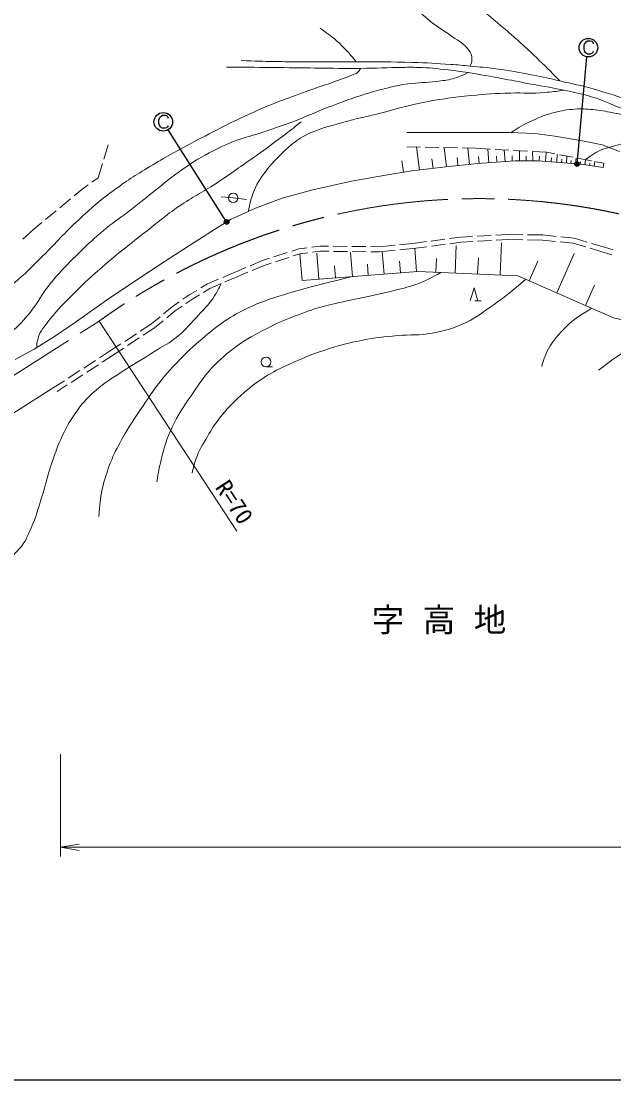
# Model space of a CAD drawing. Units: millimetres, scale not verified. Extents: x 40000 to 680000, y 20000 to 380000.
# Drawn here: x 395275 to 459034, y 205000 to 318819 of the extents above; entities that cross this region are included whole.
import ezdxf
from ezdxf.enums import TextEntityAlignment as Align

# ---------------------------------------------------------------- set-up
doc = ezdxf.new("R2010")
doc.units = ezdxf.units.MM
doc.header["$LTSCALE"] = 1000
doc.header["$PDMODE"] = 32
doc.header["$PDSIZE"] = 500
doc.linetypes.add('CHAIN', pattern=[18.5, 12, -1.5, 3.5, -1.5])
for name, color, linetype, lineweight in [('M-BMK', 2, 'CHAIN', 13), ('M-STR-HTXT', 7, 'Continuous', 13), ('M-STR-STRC', 7, 'Continuous', 25), ('M-TTL-BAND', 7, 'Continuous', 25), ('M-WORK', 1, 'Continuous', 13)]:
    doc.layers.add(name, color=color, linetype=linetype, lineweight=lineweight)
doc.layers.add('M-BMK-HTXT', color=7, linetype='Continuous')
doc.styles.add('ＭＳ ゴシック', font='')
doc.styles.get('ＭＳ ゴシック').set_extended_font_data('MS Gothic')

# ---------------------------------------------------------------- blocks, each defined once
blk = doc.blocks.new('open_arrow')
at = {"color": 0, "linetype": 'Continuous', "lineweight": -2}
blk.add_lwpolyline([(7.5, 1.25), (0, 0), (7.5, -1.25)], dxfattribs=at)

msp = doc.modelspace()

# ---------------------------------------------------------------- linework, layer by layer
at = {"layer": 'M-BMK'}
msp.add_line((390222, 278085), (403652, 286566), dxfattribs=at)
msp.add_arc((444526, 229739), 70000, 62.45474, 125.72647, dxfattribs=at)
at = {"layer": 'M-STR-HTXT'}
for p, q in [((403652, 286566), (418481, 264002)), ((399500, 240000), (399500, 229000)), ((399500, 230000), (540500, 230000))]:
    msp.add_line(p, q, dxfattribs=at)
at = {"layer": 'M-STR-STRC'}
for p, q in [((455887, 316379), (455941, 316447)), ((455941, 316447), (456056, 316602)), ((456056, 316602), (456211, 316708)), ((456211, 316708), (456490, 316710)), ((456490, 316710), (456652, 316658)), ((456652, 316658), (456762, 316548)), ((456762, 316548), (456821, 316379)), ((455836, 316161), (455887, 316379)), ((455836, 315831), (455836, 316161)), ((455883, 315619), (455836, 315831)), ((455995, 315451), (455883, 315619)), ((456101, 315343), (455995, 315451)), ((456218, 315286), (456101, 315343)), ((456492, 315286), (456218, 315286)), ((456654, 315338), (456492, 315286)), ((456764, 315453), (456654, 315338)), ((456814, 315554), (456764, 315453)), ((455077, 303462), (456143, 314982)), ((410152, 308400), (410206, 308467)), ((410206, 308467), (410320, 308622)), ((410320, 308622), (410476, 308728)), ((410476, 308728), (410755, 308730)), ((410755, 308730), (410917, 308679)), ((410917, 308679), (411027, 308568)), ((411027, 308568), (411085, 308400)), ((410100, 308182), (410152, 308400)), ((410100, 307851), (410100, 308182)), ((410147, 307639), (410100, 307851)), ((410260, 307471), (410147, 307639)), ((410365, 307363), (410260, 307471)), ((410482, 307307), (410365, 307363)), ((410919, 307358), (410757, 307307)), ((411029, 307473), (410919, 307358)), ((411078, 307574), (411029, 307473)), ((410757, 307307), (410482, 307307)), ((417379, 297237), (411105, 307151))]:
    msp.add_line(p, q, dxfattribs=at)
for centre, radius in [((456298, 315970), 1000), ((456298, 315970), 1000), ((410562, 307991), 1000), ((410562, 307991), 1000), ((455077, 303462), 250), ((455077, 303462), 200), ((455077, 303462), 150), ((455077, 303462), 100), ((455077, 303462), 50), ((455077, 303462), 20), ((417379, 297237), 250), ((417379, 297237), 200), ((417379, 297237), 150), ((417379, 297237), 100), ((417379, 297237), 50), ((417379, 297237), 20)]:
    msp.add_circle(centre, radius, dxfattribs=at)
for p in [(455077, 303462), (417379, 297237)]:
    msp.add_point(p, dxfattribs=at)
at = {"layer": 'M-TTL-BAND'}
msp.add_line((40000, 205000), (579000, 205000), dxfattribs=at)
at = {"layer": 'M-WORK'}
for p, q in [((436776, 306861), (447805, 306834)), ((447805, 306834), (450522, 306728)), ((450522, 306728), (452680, 306461)), ((452680, 306461), (455850, 305902)), ((404167, 303996), (404640, 305529)), ((438221, 305282), (436776, 305313)), ((438130, 302806), (437796, 305291)), ((440220, 305239), (438721, 305271)), ((442220, 305195), (440720, 305228)), ((441035, 303150), (440799, 305226)), ((444164, 305153), (442720, 305185)), ((443498, 303412), (443315, 305172)), ((445754, 305065), (444164, 305153)), ((445579, 303593), (445468, 305081)), ((447751, 304954), (446253, 305037)), ((455850, 305902), (457769, 305529)), ((457769, 305529), (459633, 304809)), ((439582, 302985), (439463, 304023)), ((442266, 303284), (442175, 304164)), ((444537, 303516), (444482, 304259)), ((446459, 303659), (446412, 304288)), ((447339, 303725), (447246, 304982)), ((448112, 303777), (448106, 304330)), ((449748, 304843), (448250, 304926)), ((448887, 303785), (448875, 304892)), ((449595, 303793), (449590, 304299)), ((451837, 304727), (450247, 304815)), ((450304, 303800), (450293, 304813)), ((450998, 303794), (451034, 304288)), ((451690, 303743), (451762, 304731)), ((452692, 304561), (451837, 304727)), ((452289, 303699), (452320, 304127)), ((452888, 303655), (452951, 304511)), ((454655, 304180), (453183, 304466)), ((453408, 303614), (453442, 303984)), ((453927, 303566), (453995, 304308)), ((454923, 303476), (454981, 304116)), ((456618, 303799), (455146, 304085)), ((455918, 303378), (455995, 303920)), ((403547, 301985), (404020, 303518)), ((436391, 302573), (436224, 303815)), ((437314, 302723), (440972, 303149)), ((440972, 303149), (444382, 303504)), ((444382, 303504), (448432, 303806)), ((448432, 303806), (450829, 303806)), ((450829, 303806), (453245, 303628)), ((453245, 303628), (455785, 303398)), ((454425, 303521), (454454, 303841)), ((455421, 303431), (455446, 303703)), ((455785, 303398), (457898, 303096)), ((456413, 303308), (456448, 303554)), ((456908, 303237), (456978, 303729)), ((457964, 303537), (457109, 303703)), ((457898, 303096), (457964, 303537)), ((402884, 301506), (403547, 301985)), ((426657, 300680), (430795, 301621)), ((430795, 301621), (434703, 302314)), ((434703, 302314), (437314, 302723)), ((400967, 300034), (401816, 300733)), ((401816, 300733), (402479, 301213)), ((423336, 299774), (426657, 300680)), ((399424, 298761), (400582, 299716)), ((416806, 299925), (418085, 299818)), ((418085, 299818), (419524, 299658)), ((420494, 298709), (423336, 299774)), ((397881, 297489), (399039, 298443)), ((417866, 297537), (420494, 298709)), ((396647, 296471), (397496, 297171)), ((416481, 296684), (417866, 297537)), ((395458, 295364), (396647, 296471)), ((414012, 295086), (416481, 296684)), ((410779, 293008), (414012, 295086)), ((435966, 294789), (437662, 294959)), ((437662, 294959), (438865, 295117)), ((439361, 295182), (440848, 295376)), ((439418, 294635), (440905, 294829)), ((441344, 295441), (442546, 295599)), ((441401, 294894), (442598, 295051)), ((442546, 295599), (443838, 295671)), ((442598, 295051), (443869, 295122)), ((444337, 295699), (445835, 295783)), ((444369, 295150), (445866, 295234)), ((446334, 295811), (447626, 295883)), ((446366, 295262), (447637, 295333)), ((446812, 291532), (446958, 295000)), ((447626, 295883), (449259, 295860)), ((447637, 295333), (449249, 295310)), ((449749, 295303), (451360, 295280)), ((449759, 295853), (451391, 295830)), ((451360, 295280), (452760, 295140)), ((451391, 295830), (452830, 295686)), ((453258, 295090), (454659, 294950)), ((453327, 295636), (454766, 295492)), ((454659, 294950), (456026, 294541)), ((454766, 295492), (456160, 295075)), ((456639, 294932), (458034, 294515)), ((422475, 293483), (423900, 293949)), ((424376, 294105), (425141, 294356)), ((424532, 293577), (425262, 293816)), ((425141, 294356), (426039, 294467)), ((425262, 293816), (426114, 293922)), ((425499, 290933), (425262, 293816)), ((426535, 294528), (427432, 294640)), ((426611, 293984), (427463, 294089)), ((427285, 291072), (427067, 293859)), ((427432, 294640), (428353, 294629)), ((427463, 294089), (428380, 294079)), ((428853, 294624), (430353, 294607)), ((428880, 294073), (430380, 294057)), ((430910, 291356), (430708, 293945)), ((430853, 294601), (432352, 294585)), ((430880, 294051), (432380, 294034)), ((432852, 294579), (433773, 294569)), ((432880, 294029), (433797, 294018)), ((433773, 294569), (435469, 294739)), ((433797, 294018), (435513, 294191)), ((434312, 291621), (434122, 294051)), ((436010, 294241), (437726, 294413)), ((437822, 291896), (437626, 294403)), ((437726, 294413), (438922, 294570)), ((441956, 291737), (442081, 294690)), ((452902, 289607), (454765, 293844)), ((456505, 294398), (457872, 293990)), ((457872, 293990), (458813, 293694)), ((458034, 294515), (458968, 294222)), ((407511, 290859), (410779, 293008)), ((419911, 292525), (421234, 293077)), ((420114, 292014), (421426, 292561)), ((421234, 293077), (422000, 293327)), ((421426, 292561), (422156, 292800)), ((422631, 292955), (424056, 293422)), ((432611, 291489), (432516, 292703)), ((436067, 291759), (435969, 293012)), ((439889, 291824), (439951, 293300)), ((444384, 291634), (444457, 293368)), ((449936, 290911), (450868, 293030)), ((416961, 291276), (418126, 291780)), ((418126, 291780), (419449, 292332)), ((418341, 291274), (419653, 291821)), ((437947, 291905), (425499, 290933)), ((429098, 291214), (428996, 292509)), ((448705, 291452), (437947, 291905)), ((459015, 286919), (448705, 291452)), ((404581, 288905), (407511, 290859)), ((414602, 290133), (415337, 290573)), ((415337, 290573), (416502, 291077)), ((415589, 290082), (416736, 290579)), ((417194, 290777), (418341, 291274)), ((455977, 288255), (456942, 290451)), ((412684, 288920), (413437, 289436)), ((413437, 289436), (414173, 289876)), ((413734, 288973), (414447, 289399)), ((414876, 289656), (415589, 290082)), ((443576, 288744), (443996, 290144)), ((443996, 290144), (444416, 288744)), ((401242, 286525), (404581, 288905)), ((410602, 287366), (411519, 288122)), ((411519, 288122), (412272, 288637)), ((411850, 287682), (412586, 288186)), ((412998, 288468), (413734, 288973)), ((444766, 288744), (444066, 288744)), ((409299, 286292), (410216, 287048)), ((410931, 286924), (411850, 287682)), ((471705, 284073), (459015, 286919)), ((398844, 284927), (401242, 286525)), ((408088, 285496), (409299, 286292)), ((408402, 285044), (409626, 285849)), ((409626, 285849), (410545, 286606)), ((396678, 283541), (398844, 284927)), ((406417, 284397), (407670, 285221)), ((406731, 283945), (407984, 284770)), ((394629, 282452), (396678, 283541)), ((404788, 283326), (405999, 284123)), ((405089, 282866), (406313, 283671)), ((402023, 281528), (403280, 282346)), ((403699, 282619), (404788, 283326)), ((404000, 282158), (405089, 282866)), ((400346, 280438), (401604, 281256)), ((402323, 281067), (403581, 281885)), ((421620, 281651), (422320, 281651)), ((398839, 279457), (399927, 280165)), ((400647, 279977), (401904, 280795)), ((391535, 274862), (398839, 279457)), ((399139, 278996), (400228, 279704))]:
    msp.add_line(p, q, dxfattribs=at)
for centre, radius in [((418085, 299818), 500), ((421620, 282176), 525)]:
    msp.add_circle(centre, radius, dxfattribs=at)
for points, knots in [([(436369, 321779), (437618, 320353), (437996, 319854), (439246, 318849), (440061, 318194), (440589, 317924), (441430, 317304), (442154, 316770), (442692, 316608), (443269, 315918), (443525, 315611), (443680, 315407), (443748, 315013), (443817, 314614), (443735, 314387), (443593, 313988)], [0, 0, 0, 0, 1, 1, 1, 2, 2, 2, 3, 3, 3, 4, 4, 4, 5, 5, 5, 5]), ([(443935, 320740), (445593, 319423), (446039, 319067), (447345, 317943), (448685, 316790), (449423, 316128), (450701, 314906), (451710, 313942), (452037, 313616), (453237, 312389)], [0, 0, 0, 0, 1, 1, 1, 2, 2, 2, 3, 3, 3, 3]), ([(427442, 318066), (428582, 317236), (428962, 316987), (429804, 316148), (430434, 315520), (430655, 315268), (431311, 314440)], [0, 0, 0, 0, 1, 1, 1, 2, 2, 2, 2]), ([(418950, 314574), (421994, 314488), (422781, 314466), (425237, 314440), (427610, 314416), (428939, 314450), (431311, 314440), (433684, 314431), (435014, 314468), (437385, 314387), (438989, 314333), (439887, 314287), (441488, 314174), (442311, 314116), (442771, 314067), (443593, 313988), (444666, 313883), (445269, 313839), (446337, 313695), (447915, 313480), (448794, 313324), (450359, 313029), (451491, 312815), (452115, 312647), (453237, 312389), (454634, 312067), (455426, 311922), (456807, 311537), (458506, 311063), (459446, 310748), (461096, 310125), (461928, 309810), (462375, 309584), (463174, 309192), (464315, 308632), (464909, 308231), (466024, 307620), (467188, 306983), (467817, 306581), (469008, 305995), (469522, 305743), (469812, 305605), (470340, 305383), (471762, 304785), (472573, 304487), (474016, 303944), (475745, 303294), (476734, 302987), (478465, 302346), (479469, 301974), (480034, 301769), (481023, 301360), (482271, 300844), (482955, 300518), (484167, 299921), (485173, 299425), (485736, 299142), (486697, 298563), (487728, 297941), (488247, 297502), (489228, 296804), (490005, 296252), (490426, 295923), (491200, 295366), (492029, 294768), (492541, 294496), (493331, 293847), (494241, 293099), (494712, 292632), (495542, 291796), (496486, 290844), (496976, 290273), (497860, 289265), (498678, 288332), (499072, 287754), (499911, 286841), (500384, 286326), (500659, 286046), (501163, 285562), (502104, 284659), (502597, 284112), (503614, 283297), (504381, 282683), (504831, 282365), (505639, 281806), (506806, 280997), (507444, 280514), (508676, 279807), (509843, 279138), (510525, 278806), (511766, 278289), (512532, 277970), (512978, 277833), (513764, 277570), (515078, 277130), (515811, 276870), (517148, 276504), (518487, 276137), (519244, 275946), (520611, 275705), (521572, 275535), (522117, 275478), (523089, 275385), (524261, 275273), (524922, 275251), (526099, 275199), (527867, 275119), (528858, 275064), (530628, 275065), (531846, 275067), (532528, 275108), (533745, 275145), (534931, 275182), (535306, 275196), (536782, 275252)], [0, 0, 0, 0, 1, 1, 1, 2, 2, 2, 3, 3, 3, 4, 4, 4, 5, 5, 5, 6, 6, 6, 7, 7, 7, 8, 8, 8, 9, 9, 9, 10, 10, 10, 11, 11, 11, 12, 12, 12, 13, 13, 13, 14, 14, 14, 15, 15, 15, 16, 16, 16, 17, 17, 17, 18, 18, 18, 19, 19, 19, 20, 20, 20, 21, 21, 21, 22, 22, 22, 23, 23, 23, 24, 24, 24, 25, 25, 25, 26, 26, 26, 27, 27, 27, 28, 28, 28, 29, 29, 29, 30, 30, 30, 31, 31, 31, 32, 32, 32, 33, 33, 33, 34, 34, 34, 35, 35, 35, 36, 36, 36, 37, 37, 37, 38, 38, 38, 38]), ([(389394, 288106), (389960, 288204), (390144, 288255), (390612, 288397), (391446, 288651), (391876, 288912), (392637, 289339), (393606, 289883), (394069, 290321), (394928, 291026), (396045, 291942), (396569, 292572), (397601, 293583), (399130, 295083), (399896, 296014), (401464, 297473), (402832, 298746), (403624, 299439), (405122, 300554), (406621, 301670), (407518, 302219), (409119, 303183), (410843, 304222), (411833, 304763), (413612, 305705), (416390, 307176), (417944, 308016), (420823, 309279), (423092, 310275), (424423, 310691), (426750, 311544), (428370, 312137), (429318, 312362), (430906, 313036), (431155, 313141), (431326, 313168), (431516, 313360), (431645, 313491), (431696, 313566), (431786, 313745)], [0, 0, 0, 0, 1, 1, 1, 2, 2, 2, 3, 3, 3, 4, 4, 4, 5, 5, 5, 6, 6, 6, 7, 7, 7, 8, 8, 8, 9, 9, 9, 10, 10, 10, 11, 11, 11, 12, 12, 12, 13, 13, 13, 13]), ([(390736, 282887), (391413, 283322), (391594, 283445), (392132, 283820), (392972, 284405), (393457, 284721), (394228, 285395), (395098, 286156), (395530, 286650), (396264, 287544), (396980, 288415), (397233, 289013), (397898, 289923), (398312, 290489), (398559, 290796), (399017, 291327), (399947, 292403), (400523, 292959), (401539, 293955), (402535, 294932), (403119, 295454), (404185, 296353), (405117, 297138), (405708, 297491), (406672, 298235), (408832, 299903), (409968, 300935), (412176, 302539), (413272, 303335), (413889, 303788), (415080, 304430), (416236, 305054), (416898, 305382), (418117, 305869), (419167, 306288), (419802, 306389), (420875, 306747), (422255, 307206), (423028, 307464), (424391, 307972), (425979, 308563), (426827, 309002), (428414, 309597), (430269, 310293), (431304, 310708), (433209, 311249), (434615, 311648), (435411, 311875), (436859, 312075), (438070, 312241), (438764, 312188), (439976, 312341), (440646, 312426), (441029, 312457), (441681, 312634), (442361, 312819), (442612, 312937), (443365, 313283)], [0, 0, 0, 0, 1, 1, 1, 2, 2, 2, 3, 3, 3, 4, 4, 4, 5, 5, 5, 6, 6, 6, 7, 7, 7, 8, 8, 8, 9, 9, 9, 10, 10, 10, 11, 11, 11, 12, 12, 12, 13, 13, 13, 14, 14, 14, 15, 15, 15, 16, 16, 16, 17, 17, 17, 18, 18, 18, 19, 19, 19, 19]), ([(417382, 313887), (420083, 313861), (420759, 313854), (422923, 313833), (426385, 313800), (428324, 313727), (431786, 313745), (433576, 313753), (434578, 313830), (436368, 313851), (436978, 313858), (437320, 313867), (437931, 313851), (439218, 313817), (439935, 313715), (441216, 313585), (442060, 313499), (442528, 313412), (443365, 313283), (444583, 313095), (445261, 312967), (446474, 312750), (447676, 312535), (448345, 312389), (449546, 312164), (451155, 311862), (452063, 311727), (453667, 311400), (454699, 311190), (455282, 311084), (456295, 310796), (457556, 310438), (458225, 310118), (459439, 309624), (460316, 309267), (460783, 309012), (461641, 308612), (462991, 307982), (463754, 307644), (465087, 306978), (466611, 306216), (467436, 305735), (468941, 304935), (469579, 304596), (469921, 304375), (470575, 304065), (471392, 303678), (471860, 303481), (472706, 303159), (474061, 302644), (474868, 302491), (476240, 302023), (477991, 301426), (478963, 301065), (480698, 300424), (482070, 299918), (482883, 299734), (484197, 299092), (485297, 298555), (485899, 298213), (486914, 297529), (487728, 296981), (488162, 296640), (488921, 296020), (489473, 295569), (489771, 295302), (490289, 294812), (490877, 294256), (491185, 293922), (491745, 293338), (492520, 292530), (492962, 292085), (493699, 291242), (494387, 290454), (494742, 289985), (495368, 289146), (496160, 288085), (496478, 287402), (497269, 286340), (497702, 285758), (497919, 285406), (498423, 284884), (499169, 284110), (499610, 283697), (500430, 283001), (500870, 282628), (501116, 282415), (501584, 282078), (502417, 281479), (502860, 281096), (503769, 280621), (504625, 280174), (505139, 279994), (506024, 279609), (507461, 278984), (508276, 278657), (509719, 278046), (510947, 277526), (511605, 277158), (512862, 276714), (514210, 276238), (514995, 276060), (516379, 275702), (517900, 275307), (518760, 275109), (520304, 274814), (522152, 274460), (523191, 274251), (525064, 274068), (526751, 273902), (527703, 273886), (529397, 273819), (531992, 273717), (532857, 273748), (536045, 273786)], [0, 0, 0, 0, 1, 1, 1, 2, 2, 2, 3, 3, 3, 4, 4, 4, 5, 5, 5, 6, 6, 6, 7, 7, 7, 8, 8, 8, 9, 9, 9, 10, 10, 10, 11, 11, 11, 12, 12, 12, 13, 13, 13, 14, 14, 14, 15, 15, 15, 16, 16, 16, 17, 17, 17, 18, 18, 18, 19, 19, 19, 20, 20, 20, 21, 21, 21, 22, 22, 22, 23, 23, 23, 24, 24, 24, 25, 25, 25, 26, 26, 26, 27, 27, 27, 28, 28, 28, 29, 29, 29, 30, 30, 30, 31, 31, 31, 32, 32, 32, 33, 33, 33, 34, 34, 34, 35, 35, 35, 36, 36, 36, 37, 37, 37, 38, 38, 38, 38]), ([(419729, 298367), (419864, 299222), (419944, 299529), (420198, 300239), (420576, 301295), (420965, 301826), (421636, 302725), (422455, 303823), (423031, 304352), (424052, 305265), (424708, 305853), (425118, 306152), (425899, 306562), (427118, 307203), (427898, 307361), (429220, 307752), (430935, 308259), (431924, 308438), (433660, 308871), (435629, 309361), (436712, 309727), (438704, 310114), (440623, 310486), (441714, 310630), (443659, 310824), (445333, 310991), (446276, 311034), (447957, 311091), (449386, 311138), (450193, 311014), (451616, 311144), (452420, 311217), (452705, 311246), (453667, 311400)], [0, 0, 0, 0, 1, 1, 1, 2, 2, 2, 3, 3, 3, 4, 4, 4, 5, 5, 5, 6, 6, 6, 7, 7, 7, 8, 8, 8, 9, 9, 9, 10, 10, 10, 11, 11, 11, 11]), ([(447941, 306829), (448349, 307100), (448470, 307171), (448818, 307377), (449534, 307800), (449957, 308002), (450718, 308336), (451443, 308654), (451870, 308794), (452636, 308993), (453487, 309214), (453980, 309298), (454856, 309366), (455604, 309423), (456028, 309375), (456775, 309312), (457621, 309242), (458086, 309118), (458924, 308975), (459570, 308864), (459923, 308738), (460575, 308673), (460990, 308632), (461140, 308621), (461641, 308612)], [0, 0, 0, 0, 1, 1, 1, 2, 2, 2, 3, 3, 3, 4, 4, 4, 5, 5, 5, 6, 6, 6, 7, 7, 7, 8, 8, 8, 8]), ([(396945, 283712), (396947, 284099), (396981, 284255), (397058, 284593), (397235, 285375), (397586, 285739), (398070, 286378), (398974, 287570), (399573, 288168), (400628, 289229), (401791, 290397), (402454, 291042), (403691, 292132), (405512, 293737), (406611, 294543), (408513, 296049), (409963, 297195), (410746, 297880), (412270, 298926), (413772, 299957), (414718, 300374), (416239, 301377), (417962, 302513), (418899, 303193), (420582, 304387), (421705, 305185), (422332, 305635), (423432, 306465), (424208, 307051), (424457, 307241), (425404, 307984)], [0, 0, 0, 0, 1, 1, 1, 2, 2, 2, 3, 3, 3, 4, 4, 4, 5, 5, 5, 6, 6, 6, 7, 7, 7, 8, 8, 8, 9, 9, 9, 10, 10, 10, 10]), ([(455995, 303920), (456329, 304207), (456464, 304288), (456783, 304495), (457646, 305054), (458245, 305176), (459234, 305454), (460028, 305677), (460506, 305717), (461330, 305703), (462151, 305688), (462606, 305557), (463408, 305383), (464395, 305168), (464919, 304935), (465895, 304672), (466813, 304425), (467326, 304282), (468257, 304086), (468696, 303994), (468944, 303928), (469393, 303909), (469622, 303899), (469707, 303895), (469979, 303909)], [0, 0, 0, 0, 1, 1, 1, 2, 2, 2, 3, 3, 3, 4, 4, 4, 5, 5, 5, 6, 6, 6, 7, 7, 7, 8, 8, 8, 8]), ([(409873, 269295), (410042, 270408), (410112, 270744), (410335, 271657), (410677, 273066), (410901, 273864), (411524, 275174), (412185, 276562), (412691, 277273), (413549, 278548), (414354, 279744), (414788, 280440), (415769, 281496), (416732, 282534), (417345, 283058), (418487, 283894), (419648, 284745), (420387, 285098), (421666, 285759), (422767, 286328), (423408, 286601), (424561, 287055), (425754, 287527), (426433, 287773), (427669, 288121), (429086, 288520), (429909, 288633), (431345, 288956), (432933, 289313), (433837, 289453), (435412, 289862), (436477, 290138), (437091, 290253), (438112, 290661), (439046, 291034), (439382, 291216), (440419, 291801)], [0, 0, 0, 0, 1, 1, 1, 2, 2, 2, 3, 3, 3, 4, 4, 4, 5, 5, 5, 6, 6, 6, 7, 7, 7, 8, 8, 8, 9, 9, 9, 10, 10, 10, 11, 11, 11, 12, 12, 12, 12]), ([(297090, 256270), (297962, 257374), (298183, 257651), (298886, 258534), (300269, 260272), (300928, 261346), (302443, 262970), (303815, 264441), (304696, 265164), (306279, 266407), (307483, 267352), (308231, 267786), (309533, 268591), (311358, 269720), (312403, 270328), (314347, 271237), (315864, 271948), (316759, 272265), (318369, 272729), (320073, 273220), (321062, 273387), (322818, 273635), (324835, 273920), (325978, 273998), (328013, 274088), (330342, 274190), (331651, 274144), (333981, 274061), (335608, 274003), (336526, 273977), (338137, 273742), (340322, 273422), (341495, 272967), (343651, 272490), (346092, 271949), (347475, 271714), (349912, 271157), (353977, 270229), (356245, 269669), (360275, 268600), (363000, 267877), (364501, 267383), (367202, 266575), (370226, 265671), (371920, 265164), (374928, 264204), (378254, 263142), (380026, 262252), (383399, 261354), (384876, 260960), (385725, 260815), (387236, 260581), (388699, 260354), (389539, 260276), (391019, 260341), (391902, 260380), (392452, 260321), (393256, 260688), (394067, 261057), (394472, 261411), (395068, 262073), (395748, 262828), (395921, 263415), (396347, 264337), (396906, 265547), (397059, 266292), (397466, 267561), (397949, 269069), (398102, 269951), (398611, 271451), (398985, 272552), (399204, 273171), (399703, 274221), (400248, 275367), (400606, 275994), (401355, 277018), (402016, 277922), (402459, 278385), (403300, 279123), (404281, 279984), (404933, 280342), (406017, 281068), (407361, 281967), (408171, 282382), (409534, 283252), (410561, 283908), (411215, 284170), (412145, 284957), (413088, 285757), (413522, 286309), (414356, 287222), (415068, 288002), (415533, 288400), (416088, 289300), (416390, 289791), (416505, 289985), (416786, 290601)], [0, 0, 0, 0, 1, 1, 1, 2, 2, 2, 3, 3, 3, 4, 4, 4, 5, 5, 5, 6, 6, 6, 7, 7, 7, 8, 8, 8, 9, 9, 9, 10, 10, 10, 11, 11, 11, 12, 12, 12, 13, 13, 13, 14, 14, 14, 15, 15, 15, 16, 16, 16, 17, 17, 17, 18, 18, 18, 19, 19, 19, 20, 20, 20, 21, 21, 21, 22, 22, 22, 23, 23, 23, 24, 24, 24, 25, 25, 25, 26, 26, 26, 27, 27, 27, 28, 28, 28, 29, 29, 29, 30, 30, 30, 31, 31, 31, 32, 32, 32, 32]), ([(403633, 265568), (403724, 266929), (403754, 267371), (403997, 268498), (404239, 269620), (404456, 270233), (404867, 271305), (405268, 272347), (405571, 272902), (406111, 273880), (406909, 275327), (407464, 276076), (408384, 277450), (409142, 278582), (409549, 279233), (410409, 280291), (411251, 281328), (411773, 281869), (412717, 282813), (413753, 283848), (414368, 284397), (415506, 285318), (416352, 286002), (416838, 286376), (417761, 286952), (418646, 287503), (419170, 287774), (420124, 288195), (421563, 288830), (422425, 289049), (423924, 289527), (425193, 289931), (425923, 290093), (427210, 290433), (428650, 290813), (429117, 290923), (430910, 291356)], [0, 0, 0, 0, 1, 1, 1, 2, 2, 2, 3, 3, 3, 4, 4, 4, 5, 5, 5, 6, 6, 6, 7, 7, 7, 8, 8, 8, 9, 9, 9, 10, 10, 10, 11, 11, 11, 12, 12, 12, 12]), ([(413660, 270231), (413819, 270961), (413892, 271196), (414104, 271794), (414451, 272777), (414798, 273267), (415311, 274174), (415767, 274980), (416053, 275418), (416626, 276146), (417427, 277163), (417946, 277683), (418899, 278561), (419815, 279405), (420379, 279831), (421421, 280515), (422430, 281177), (423060, 281447), (424156, 281953), (425785, 282705), (426731, 283063), (428436, 283623), (429810, 284073), (430605, 284253), (432024, 284528), (433459, 284807), (434281, 284863), (435736, 285008), (437203, 285154), (438054, 284994), (439501, 285274), (440966, 285558), (441798, 285781), (443142, 286429), (444399, 287034), (445004, 287560), (446144, 288365), (447534, 289346), (447983, 289746), (449553, 291080)], [0, 0, 0, 0, 1, 1, 1, 2, 2, 2, 3, 3, 3, 4, 4, 4, 5, 5, 5, 6, 6, 6, 7, 7, 7, 8, 8, 8, 9, 9, 9, 10, 10, 10, 11, 11, 11, 12, 12, 12, 13, 13, 13, 13]), ([(451274, 281693), (451450, 282380), (451552, 282621), (451807, 283185), (452306, 284291), (452811, 284808), (453645, 285690), (454659, 286761), (455233, 287071), (456673, 287949)], [0, 0, 0, 0, 1, 1, 1, 2, 2, 2, 3, 3, 3, 3]), ([(457401, 281294), (458792, 282359), (459202, 282658), (460412, 283452), (461896, 284426), (462454, 284708), (464348, 285723)], [0, 0, 0, 0, 1, 1, 1, 2, 2, 2, 2])]:
    msp.add_open_spline(points, degree=3, knots=knots, dxfattribs=at)

# ---------------------------------------------------------------- block references
at = {"layer": 'M-STR-HTXT', "xscale": 267, "yscale": 267}
msp.add_blockref('open_arrow', (399500, 230000), dxfattribs=at)

# ---------------------------------------------------------------- texts
at = {"layer": 'M-BMK-HTXT', "insert": (441220, 254313), "char_height": 2566, "attachment_point": 5, "style": 'ＭＳ ゴシック'}
msp.add_mtext('\\T1.57;字高地', dxfattribs=at)
at = {"layer": 'M-STR-HTXT', "style": 'ＭＳ ゴシック'}
msp.add_text('R=70', height=1833, rotation=303.314, dxfattribs=at).set_placement((418219, 267122), align=Align.MIDDLE_CENTER)

doc.saveas('drawing.dxf')
